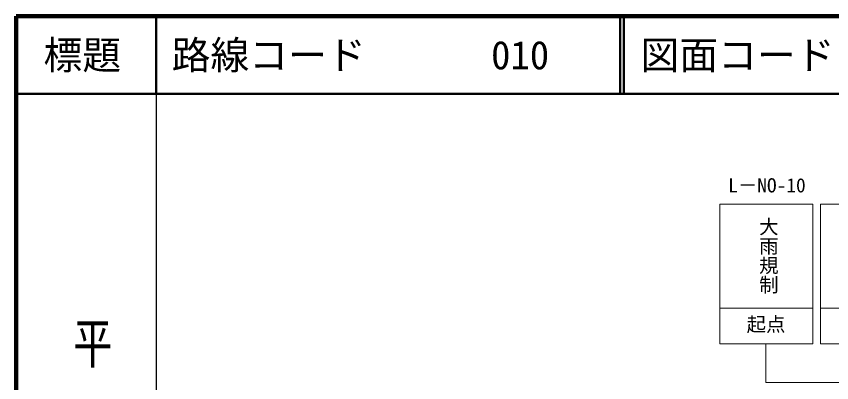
# Model space of a CAD drawing. Units: millimetres, scale not verified. Extents: x 40000 to 680000, y 20000 to 380000.
# Drawn here: x 40000 to 145006, y 332784 to 380000 of the extents above; entities that cross this region are included whole.
import ezdxf
from ezdxf.enums import TextEntityAlignment as Align

# ---------------------------------------------------------------- set-up
doc = ezdxf.new("R2010")
doc.units = ezdxf.units.MM
doc.header["$LTSCALE"] = 1000
for name, color, linetype, lineweight in [('M-STR-STRC', 7, 'Continuous', 13), ('M-TTL', 2, 'Continuous', 140), ('M-TTL-BAND', 7, 'Continuous', 25), ('M-TTL-LINE', 7, 'Continuous', 50)]:
    doc.layers.add(name, color=color, linetype=linetype, lineweight=lineweight)
doc.layers.add('M-TTL-TXT', color=7, linetype='Continuous')
doc.styles.add('@ＭＳ ゴシック', font='')
doc.styles.add('ＭＳ ゴシック', font='')
doc.styles.get('@ＭＳ ゴシック').set_extended_font_data('@MS Gothic')
doc.styles.get('ＭＳ ゴシック').set_extended_font_data('MS Gothic')

msp = doc.modelspace()

# ---------------------------------------------------------------- linework, layer by layer
at = {"layer": 'M-STR-STRC'}
for p, q in [((130594, 355805), (142594, 355805)), ((130594, 355805), (130594, 337805)), ((142594, 355777), (142594, 337805)), ((143565, 355805), (155565, 355805)), ((143565, 355805), (143565, 337805)), ((130594, 342391), (142594, 342391)), ((143565, 342391), (155565, 342391)), ((130594, 337805), (142594, 337805)), ((136541, 332791), (136541, 337791)), ((143565, 337805), (155565, 337805)), ((136541, 332791), (149512, 332791))]:
    msp.add_line(p, q, dxfattribs=at)
at = {"layer": 'M-TTL'}
for p, q in [((40000, 380000), (40000, 20000)), ((680000, 380000), (40000, 380000))]:
    msp.add_line(p, q, dxfattribs=at)
at = {"layer": 'M-TTL-BAND'}
msp.add_line((58000, 370000), (58000, 20000), dxfattribs=at)
at = {"layer": 'M-TTL-LINE'}
for p, q in [((58000, 380000), (58000, 370000)), ((117750, 380000), (117750, 370000)), ((118250, 380000), (118250, 370000)), ((40000, 370000), (680000, 370000))]:
    msp.add_line(p, q, dxfattribs=at)

# ---------------------------------------------------------------- texts
at = {"layer": 'M-STR-STRC', "style": 'ＭＳ ゴシック'}
for s, p in [('L－NO-10', (131676, 356751)), ('起点', (134049, 338838))]:
    msp.add_text(s, height=1833, dxfattribs=at).set_placement(p, align=Align.BOTTOM_LEFT)
at = {"layer": 'M-STR-STRC', "style": '@ＭＳ ゴシック'}
msp.add_text('大雨規制', height=1833, rotation=270, dxfattribs=at).set_placement((135415, 354166), align=Align.BOTTOM_LEFT)
at = {"layer": 'M-TTL-BAND', "style": '@ＭＳ ゴシック', "width": 1.4}
msp.add_text('平  面  図', height=3666, rotation=270, dxfattribs=at).set_placement((49777, 306475), align=Align.MIDDLE_RIGHT)
at = {"layer": 'M-TTL-TXT', "style": 'ＭＳ ゴシック'}
msp.add_text('標題', height=3666, dxfattribs=at).set_placement((48500, 375000), align=Align.MIDDLE_CENTER)
for s, p in [('路線コード', (60000, 375000)), ('図面コード', (120380, 375000)), ('010', (101142, 375000))]:
    msp.add_text(s, height=3666, dxfattribs=at).set_placement(p, align=Align.MIDDLE_LEFT)

doc.saveas('drawing.dxf')
